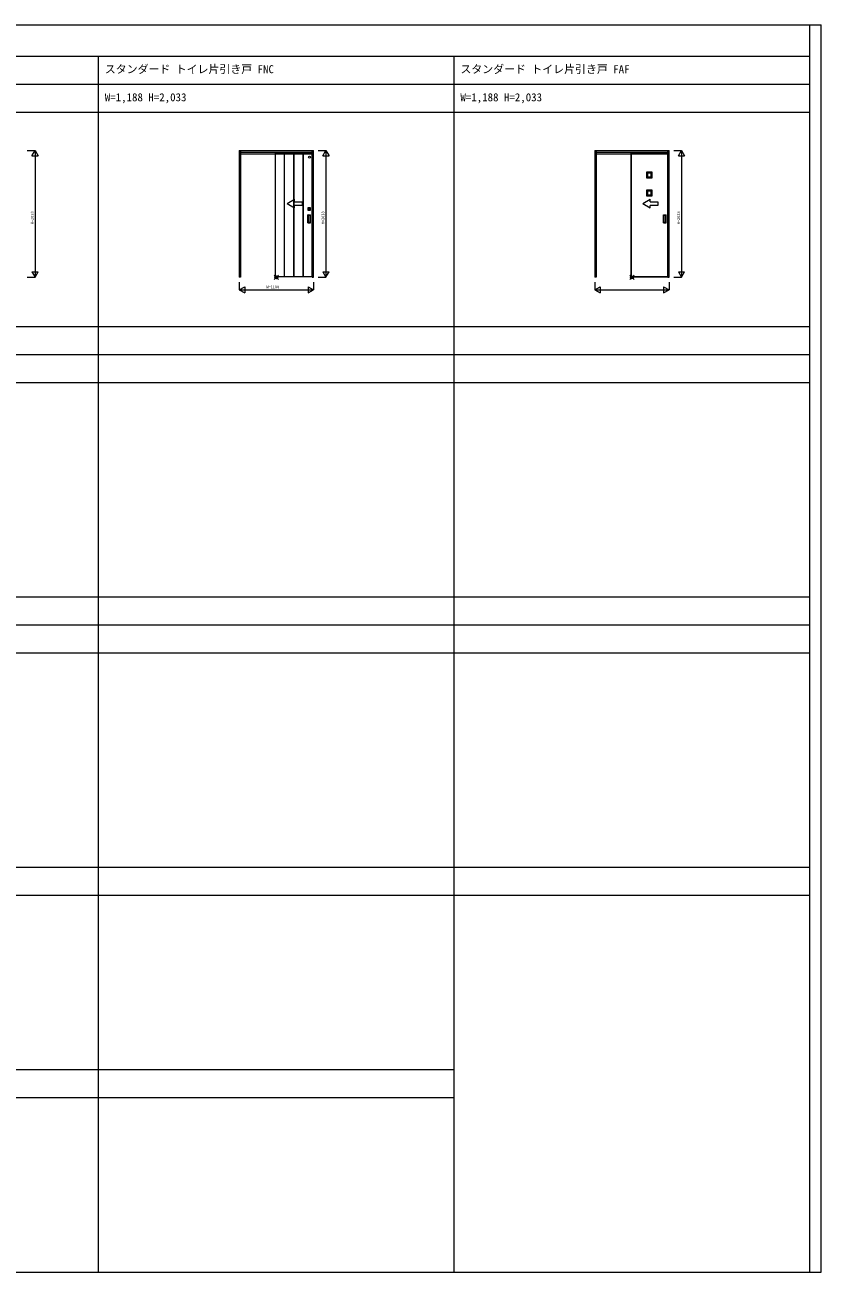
# Model space of a CAD drawing. Units: millimetres, scale not verified. Extents: x -14341 to 14341, y -10000 to 10000.
# Drawn here: x 1580 to 14341, y -10000 to 10000 of the extents above; entities that cross this region are included whole.
import ezdxf
from ezdxf.enums import TextEntityAlignment as Align

# ---------------------------------------------------------------- set-up
doc = ezdxf.new("R2010")
doc.units = ezdxf.units.MM
doc.header["$LTSCALE"] = 50
doc.layers.add('0-0_0', color=7, linetype='Continuous')
for name, color, linetype, lineweight in [('0-1_YKK_F1', 7, 'Continuous', 18), ('0-2_YKK_A1', 4, 'Continuous', 18), ('0-3_YKK_N1', 2, 'Continuous', 18), ('0-6_YKK_IN', 1, 'Continuous', 18)]:
    doc.layers.add(name, color=color, linetype=linetype, lineweight=lineweight)
doc.styles.add('ＭＳ ゴシック', font='')
doc.styles.get('ＭＳ ゴシック').set_extended_font_data('MS Gothic')

msp = doc.modelspace()

# ---------------------------------------------------------------- linework, layer by layer
at = {"layer": '0-1_YKK_F1'}
for p, q in [((-14340.51, 10000), (14340.51, 10000)), ((14159.49, -10000), (14159.49, 10000)), ((14340.51, -10000), (14340.51, 10000)), ((-14340.51, 9500), (14159.49, 9500)), ((2759.49, -10000), (2759.49, 9500)), ((8459.49, -10000), (8459.49, 9500)), ((-14340.51, 9050), (14159.49, 9050)), ((-14340.51, 8600), (14159.49, 8600)), ((-14340.51, 5165), (14159.49, 5165)), ((-14340.51, 4715), (14159.49, 4715)), ((-14340.51, 4265), (14159.49, 4265)), ((-14340.51, 830), (14159.49, 830)), ((-14340.51, 380), (14159.49, 380)), ((-14340.51, -70), (14159.49, -70)), ((-14340.51, -3505), (14159.49, -3505)), ((-14340.51, -3955), (14159.49, -3955)), ((-14340.51, -6752.5), (8459.49, -6752.5)), ((-14340.51, -7202.5), (8459.49, -7202.5)), ((-14340.51, -10000), (14340.51, -10000))]:
    msp.add_line(p, q, dxfattribs=at)
at = {"layer": '0-2_YKK_A1'}
for p, q in [((5015.49, 7985.5), (6203.49, 7985.5)), ((5015.49, 7985.5), (5015.49, 5952.5)), ((5035.49, 7961.5), (6183.49, 7961.5)), ((5035.49, 7934.5), (6183.49, 7934.5)), ((5594.49, 7961.5), (5594.49, 7941.5)), ((5594.49, 5961.5), (5594.49, 7941.5)), ((5738.62, 5961.5), (5738.62, 7941.5)), ((5742.62, 5961.5), (5742.62, 7941.5)), ((5888.74, 5961.5), (5888.74, 7941.5)), ((5892.74, 5961.5), (5892.74, 7941.5)), ((6038.87, 5961.5), (6038.87, 7941.5)), ((6042.87, 5961.5), (6042.87, 7941.5)), ((6183.49, 5952.5), (6183.49, 7985.5)), ((10715.49, 7985.5), (11903.49, 7985.5)), ((10715.49, 7985.5), (10715.49, 5952.5)), ((10735.49, 7961.5), (11883.49, 7961.5)), ((10735.49, 7934.5), (11883.49, 7934.5)), ((11294.49, 7961.5), (11294.49, 7941.5)), ((11294.49, 5961.5), (11294.49, 7941.5)), ((11883.49, 5952.5), (11883.49, 7985.5)), ((11541.24, 7641.5), (11541.24, 7549.5)), ((11633.24, 7641.5), (11541.24, 7641.5)), ((11557.24, 7625.5), (11541.24, 7641.5)), ((11557.24, 7625.5), (11557.24, 7565.5)), ((11617.24, 7625.5), (11557.24, 7625.5)), ((11617.24, 7625.5), (11633.24, 7641.5)), ((11557.24, 7565.5), (11541.24, 7549.5)), ((11617.24, 7565.5), (11633.24, 7549.5)), ((5781.76, 7135.22), (5901.76, 7204.5)), ((5901.76, 7165.22), (5901.76, 7204.5)), ((11481.76, 7135.22), (11601.76, 7204.5)), ((11481.76, 7135.22), (11601.76, 7204.5)), ((11541.24, 7349.5), (11541.24, 7257.5)), ((11633.24, 7349.5), (11541.24, 7349.5)), ((11557.24, 7333.5), (11541.24, 7349.5)), ((11557.24, 7273.5), (11541.24, 7257.5)), ((11557.24, 7333.5), (11557.24, 7273.5)), ((11617.24, 7333.5), (11557.24, 7333.5)), ((11601.76, 7165.22), (11601.76, 7204.5)), ((11601.76, 7165.22), (11601.76, 7204.5)), ((11617.24, 7333.5), (11633.24, 7349.5)), ((11617.24, 7273.5), (11633.24, 7257.5)), ((5781.76, 7135.22), (5901.76, 7065.94)), ((5901.76, 7065.94), (5901.76, 7105.22)), ((6114.99, 7069), (6114.99, 7028)), ((6156.49, 7069.5), (6115.49, 7069.5)), ((6115.49, 7027.5), (6156.49, 7027.5)), ((6120.24, 7033.25), (6120.24, 7063.75)), ((6120.34, 7033.35), (6120.34, 7063.65)), ((6120.74, 7064.25), (6151.24, 7064.25)), ((6151.24, 7032.75), (6120.74, 7032.75)), ((6120.84, 7064.15), (6151.14, 7064.15)), ((6132.99, 7032.85), (6120.84, 7032.85)), ((6122.64, 7050.6), (6122.64, 7046.4)), ((6128.79, 7050.6), (6122.64, 7050.6)), ((6122.64, 7046.4), (6123.39, 7047.15)), ((6128.79, 7046.4), (6122.64, 7046.4)), ((6123.39, 7049.85), (6128.61, 7049.85)), ((6128.61, 7047.15), (6123.39, 7047.15)), ((6132.99, 7033.1), (6132.99, 7032.85)), ((6138.99, 7033.1), (6132.99, 7033.1)), ((6134.74, 7044.25), (6134.74, 7052.75)), ((6137.24, 7052.75), (6137.24, 7044.25)), ((6138.99, 7032.85), (6138.99, 7033.1)), ((6151.14, 7032.85), (6138.99, 7032.85)), ((6143.19, 7050.6), (6149.34, 7050.6)), ((6143.19, 7046.4), (6149.34, 7046.4)), ((6148.59, 7049.85), (6143.37, 7049.85)), ((6143.37, 7047.15), (6148.59, 7047.15)), ((6149.34, 7046.4), (6148.59, 7047.15)), ((6149.34, 7050.6), (6149.34, 7046.4)), ((6151.64, 7063.65), (6151.64, 7033.35)), ((6151.74, 7063.75), (6151.74, 7033.25)), ((6156.99, 7028), (6156.99, 7069)), ((11481.76, 7135.22), (11601.76, 7065.94)), ((11481.76, 7135.22), (11601.76, 7065.94)), ((11601.76, 7065.94), (11601.76, 7105.22)), ((11601.76, 7065.94), (11601.76, 7105.22)), ((6115.99, 6827.5), (6115.99, 6955.5)), ((6116.99, 6956.5), (6156.99, 6956.5)), ((6116.99, 6826.5), (6156.99, 6826.5)), ((6121.99, 6945.5), (6121.99, 6837.5)), ((6150.99, 6946.5), (6122.99, 6946.5)), ((6122.99, 6836.5), (6150.99, 6836.5)), ((6151.99, 6837.5), (6151.99, 6945.5)), ((6157.99, 6827.5), (6157.99, 6955.5)), ((11815.99, 6827.5), (11815.99, 6955.5)), ((11816.99, 6956.5), (11856.99, 6956.5)), ((11816.99, 6826.5), (11856.99, 6826.5)), ((11821.99, 6945.5), (11821.99, 6837.5)), ((11850.99, 6946.5), (11822.99, 6946.5)), ((11822.99, 6836.5), (11850.99, 6836.5)), ((11851.99, 6837.5), (11851.99, 6945.5)), ((11857.99, 6827.5), (11857.99, 6955.5)), ((6186.99, 5961.5), (5594.49, 5961.5)), ((11886.99, 5961.5), (11294.49, 5961.5))]:
    msp.add_line(p, q, dxfattribs=at)
for points in [[(5035.49, 7985.5), (5035.49, 5952.5), (5015.49, 5952.5)], [(5594.49, 7941.5), (6186.99, 7941.5), (6186.99, 5961.5)], [(6183.49, 5952.5), (6203.49, 5952.5), (6203.49, 7985.5)], [(10735.49, 7985.5), (10735.49, 5952.5), (10715.49, 5952.5)], [(11294.49, 7941.5), (11886.99, 7941.5), (11886.99, 5961.5)], [(11294.49, 7924.5), (11294.49, 5961.5), (11886.99, 5961.5)], [(11883.49, 5952.5), (11903.49, 5952.5), (11903.49, 7985.5)], [(11541.24, 7549.5), (11633.24, 7549.5), (11633.24, 7641.5)], [(11557.24, 7565.5), (11617.24, 7565.5), (11617.24, 7625.5)], [(11541.24, 7257.5), (11633.24, 7257.5), (11633.24, 7349.5)], [(11557.24, 7273.5), (11617.24, 7273.5), (11617.24, 7333.5)], [(5901.76, 7165.22), (6021.76, 7165.22), (6021.76, 7105.22), (5901.76, 7105.22)], [(6123.39, 7047.15), (6123.39, 7049.85), (6122.64, 7050.6)], [(6148.59, 7047.15), (6148.59, 7049.85), (6149.34, 7050.6)], [(11601.76, 7165.22), (11721.76, 7165.22), (11721.76, 7105.22), (11601.76, 7105.22)], [(11601.76, 7165.22), (11721.76, 7165.22), (11721.76, 7105.22), (11601.76, 7105.22)]]:
    msp.add_lwpolyline(points, dxfattribs=at)
for centre, radius in [((6141.99, 7879.5), 15), ((6135.99, 7048.5), 7.25), ((6135.99, 7048.5), 6), ((6135.99, 7048.5), 5.9)]:
    msp.add_circle(centre, radius, dxfattribs=at)
for centre, radius, start, end in [((6115.49, 7069), 0.5, 90, 180), ((6115.49, 7028), 0.5, 180, 270), ((6120.74, 7063.75), 0.5, 90, 180), ((6120.74, 7033.25), 0.5, 180, 270), ((6120.84, 7063.65), 0.5, 90, 180), ((6120.84, 7033.35), 0.5, 180, 270), ((6135.99, 7048.5), 7.5, 163.7398, 196.2602), ((6135.99, 7052.75), 1.25, 90, 180), ((6135.99, 7044.25), 1.25, 180, 270), ((6135.99, 7052.75), 1.25, 0, 90), ((6135.99, 7044.25), 1.25, 270, 0), ((6135.99, 7048.5), 7.5, 343.7398, 16.2602), ((6151.14, 7063.65), 0.5, 0, 90), ((6151.14, 7033.35), 0.5, 270, 0), ((6151.24, 7063.75), 0.5, 0, 90), ((6151.24, 7033.25), 0.5, 270, 0), ((6156.49, 7069), 0.5, 0, 90), ((6156.49, 7028), 0.5, 270, 0), ((6116.99, 6955.5), 1, 90, 180), ((6116.99, 6827.5), 1, 180, 270), ((6122.99, 6945.5), 1, 90, 180), ((6122.99, 6837.5), 1, 180, 270), ((6150.99, 6945.5), 1, 360, 90), ((6150.99, 6837.5), 1, 270, 360), ((6156.99, 6955.5), 1, 0, 90), ((6156.99, 6827.5), 1, 270, 0), ((11816.99, 6955.5), 1, 90, 180), ((11816.99, 6827.5), 1, 180, 270), ((11822.99, 6945.5), 1, 90, 180), ((11822.99, 6837.5), 1, 180, 270), ((11850.99, 6945.5), 1, 360, 90), ((11850.99, 6837.5), 1, 270, 360), ((11856.99, 6955.5), 1, 0, 90), ((11856.99, 6827.5), 1, 270, 0)]:
    msp.add_arc(centre, radius, start, end, dxfattribs=at)
at = {"layer": '0-3_YKK_N1'}
for p, q in [((1617.18, 7985.5), (1742.18, 7985.5)), ((1692.18, 7898.9), (1792.18, 7898.9)), ((1742.18, 7985.5), (1742.18, 5952.5)), ((6278.49, 7985.5), (6403.49, 7985.5)), ((6353.49, 7898.9), (6453.49, 7898.9)), ((6403.49, 7985.5), (6403.49, 5952.5)), ((11978.49, 7985.5), (12103.49, 7985.5)), ((12053.49, 7898.9), (12153.49, 7898.9)), ((12103.49, 7985.5), (12103.49, 5952.5)), ((1692.18, 6039.1), (1792.18, 6039.1)), ((6353.49, 6039.1), (6453.49, 6039.1)), ((12053.49, 6039.1), (12153.49, 6039.1)), ((1617.18, 5952.5), (1742.18, 5952.5)), ((5015.49, 5752.5), (5102.09, 5802.5)), ((5102.09, 5802.5), (5102.09, 5702.5)), ((6116.89, 5802.5), (6203.49, 5752.5)), ((6203.49, 5877.5), (6203.49, 5752.5)), ((6278.49, 5952.5), (6403.49, 5952.5)), ((10715.49, 5752.5), (10802.09, 5802.5)), ((10802.09, 5802.5), (10802.09, 5702.5)), ((11816.89, 5802.5), (11903.49, 5752.5)), ((11903.49, 5877.5), (11903.49, 5752.5)), ((11978.49, 5952.5), (12103.49, 5952.5)), ((5015.49, 5752.5), (5102.09, 5702.5)), ((10715.49, 5752.5), (10802.09, 5702.5))]:
    msp.add_line(p, q, dxfattribs=at)
for points in [[(1692.18, 7898.9), (1742.18, 7985.5), (1792.18, 7898.9)], [(6353.49, 7898.9), (6403.49, 7985.5), (6453.49, 7898.9)], [(12053.49, 7898.9), (12103.49, 7985.5), (12153.49, 7898.9)], [(1692.18, 6039.1), (1742.18, 5952.5), (1792.18, 6039.1)], [(6353.49, 6039.1), (6403.49, 5952.5), (6453.49, 6039.1)], [(12053.49, 6039.1), (12103.49, 5952.5), (12153.49, 6039.1)], [(5015.49, 5877.5), (5015.49, 5752.5), (6203.49, 5752.5)], [(6116.89, 5802.5), (6116.89, 5702.5), (6203.49, 5752.5)], [(10715.49, 5877.5), (10715.49, 5752.5), (11903.49, 5752.5)], [(11816.89, 5802.5), (11816.89, 5702.5), (11903.49, 5752.5)]]:
    msp.add_lwpolyline(points, dxfattribs=at)
at = {"layer": '0-6_YKK_IN'}
for p, q in [((5574.14, 5917.14), (5644.85, 5987.86)), ((5574.14, 5987.86), (5644.85, 5917.14)), ((11274.14, 5917.14), (11344.85, 5987.86)), ((11274.14, 5987.86), (11344.85, 5917.14))]:
    msp.add_line(p, q, dxfattribs=at)
for centre in [(5609.49, 5952.5), (11309.49, 5952.5)]:
    msp.add_circle(centre, 25, dxfattribs=at)

# ---------------------------------------------------------------- texts
at = {"layer": '0-0_0', "style": 'ＭＳ ゴシック'}
for s, p in [('スタンダード トイレ片引き戸 FNC', (2859.49, 9187.5)), ('スタンダード トイレ片引き戸 FAF', (8559.49, 9187.5)), ('W=1,188 H=2,033', (2859.49, 8737.5)), ('W=1,188 H=2,033', (8559.49, 8737.5))]:
    msp.add_text(s, height=128.3, dxfattribs=at).set_placement(p, align=Align.BOTTOM_LEFT)
at = {"layer": '0-3_YKK_N1', "color": 7, "style": 'ＭＳ ゴシック'}
for p in [(1730.18, 6804), (6391.49, 6804), (12091.49, 6804)]:
    msp.add_text('H=2033', height=43.99, rotation=90, dxfattribs=at).set_placement(p, align=Align.BOTTOM_LEFT)
msp.add_text('W=1188', height=43.99, dxfattribs=at).set_placement((5449.49, 5764.5), align=Align.BOTTOM_LEFT)

doc.saveas('drawing.dxf')
